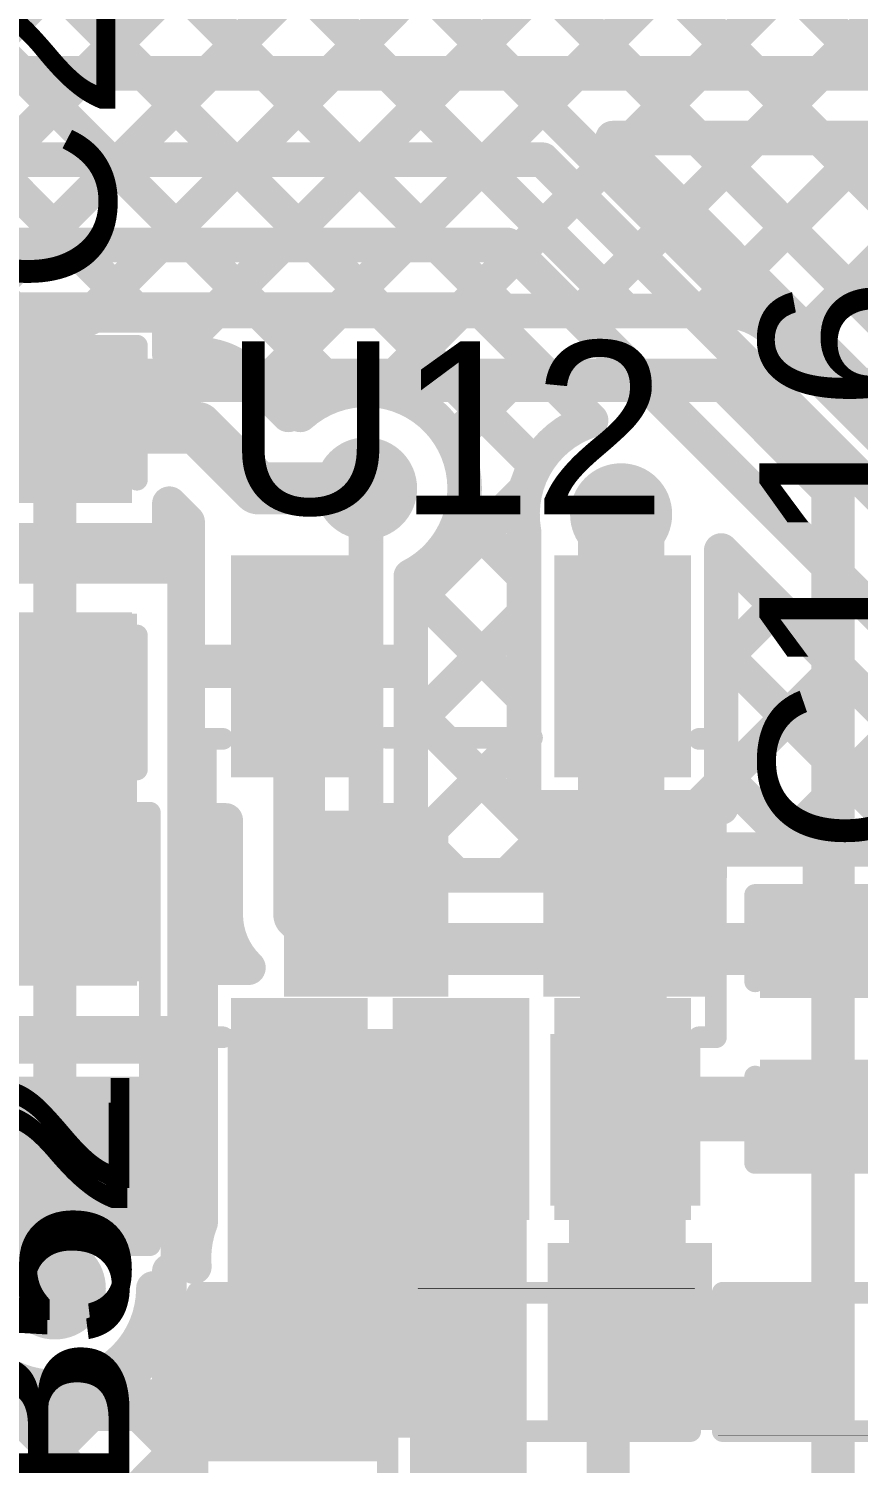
# Model space of a CAD drawing. Header units: millimetres. Extents: x -0.57 to 2.98, y -0.65 to 2.86.
# Drawn here: x 1.542 to 1.7339, y -0.3574 to -0.0257 of the extents above; entities that cross this region are included whole.
import ezdxf

# ---------------------------------------------------------------- set-up
doc = ezdxf.new("R2010")
doc.units = ezdxf.units.MM
doc.header["$MEASUREMENT"] = 0
for name, color, linetype in [('BottomLayer', 5, 'Continuous'), ('BottomPaste', 16, 'Continuous'), ('BottomSolder', 6, 'Continuous'), ('Mechanical2', 216, 'Continuous'), ('TopLayer', 1, 'Continuous'), ('TopOverlay', 2, 'Continuous'), ('TopPaste', 8, 'Continuous'), ('TopSolder', 216, 'Continuous'), ('ViaHoleLayer', 16, 'Continuous')]:
    doc.layers.add(name, color=color, linetype=linetype)
doc.styles.add('Arial', font='arial.ttf', dxfattribs={"height": 0.2})

# ---------------------------------------------------------------- blocks, each defined once
blk = doc.blocks.new('C___0603_58')
at = {"layer": 'TopLayer'}
for points in [[(-0.015, 0.0175), (-0.015, -0.0175), (-0.045, -0.0175), (-0.045, 0.0175)], [(0.045, 0.0175), (0.045, -0.0175), (0.015, -0.0175), (0.015, 0.0175)]]:
    blk.add_hatch(color=1, dxfattribs=at).paths.add_polyline_path(points)
at = {"layer": 'TopPaste'}
for points in [[(-0.015, 0.0175), (-0.015, -0.0175), (-0.045, -0.0175), (-0.045, 0.0175)], [(0.045, 0.0175), (0.045, -0.0175), (0.015, -0.0175), (0.015, 0.0175)]]:
    blk.add_hatch(color=8, dxfattribs=at).paths.add_polyline_path(points)
at = {"layer": 'TopSolder'}
for points in [[(-0.01264, 0.01986), (-0.01264, -0.01986), (-0.04736, -0.01986), (-0.04736, 0.01986)], [(0.04736, 0.01986), (0.04736, -0.01986), (0.01264, -0.01986), (0.01264, 0.01986)]]:
    blk.add_hatch(color=216, dxfattribs=at).paths.add_polyline_path(points)
at = {"layer": 'TopOverlay', "const_width": 0.005}
for points in [[(-0.049, 0.021), (-0.049, -0.021)], [(-0.049, 0.021), (-0.018, 0.021)], [(0.018, 0.021), (0.049, 0.021)], [(0.049, 0.021), (0.049, -0.021)], [(-0.049, -0.021), (-0.018, -0.021)], [(0.018, -0.021), (0.049, -0.021)]]:
    blk.add_lwpolyline(points, dxfattribs=at)
at = {"layer": 'TopOverlay', "const_width": 0.0025}
for points in [[(-0.05025, 0.021, 1), (-0.04775, 0.021, 1)], [(-0.05025, 0.021, 1), (-0.04775, 0.021, 1)], [(-0.01925, 0.021, 1), (-0.01675, 0.021, 1)], [(0.01675, 0.021, 1), (0.01925, 0.021, 1)], [(0.04775, 0.021, 1), (0.05025, 0.021, 1)], [(0.04775, 0.021, 1), (0.05025, 0.021, 1)], [(-0.05025, -0.021, 1), (-0.04775, -0.021, 1)], [(-0.05025, -0.021, 1), (-0.04775, -0.021, 1)], [(-0.01925, -0.021, 1), (-0.01675, -0.021, 1)], [(0.01675, -0.021, 1), (0.01925, -0.021, 1)], [(0.04775, -0.021, 1), (0.05025, -0.021, 1)], [(0.04775, -0.021, 1), (0.05025, -0.021, 1)]]:
    blk.add_lwpolyline(points, format="xyb", close=True, dxfattribs=at)
blk = doc.blocks.new('R___0603_B_65')
at = {"layer": 'BottomLayer'}
for points in [[(-0.045, -0.0175), (-0.045, 0.0175), (-0.015, 0.0175), (-0.015, -0.0175)], [(0.015, -0.0175), (0.015, 0.0175), (0.045, 0.0175), (0.045, -0.0175)]]:
    blk.add_hatch(color=5, dxfattribs=at).paths.add_polyline_path(points)
at = {"layer": 'BottomPaste'}
for points in [[(-0.045, -0.0175), (-0.045, 0.0175), (-0.015, 0.0175), (-0.015, -0.0175)], [(0.015, -0.0175), (0.015, 0.0175), (0.045, 0.0175), (0.045, -0.0175)]]:
    blk.add_hatch(color=16, dxfattribs=at).paths.add_polyline_path(points)
at = {"layer": 'BottomSolder'}
for points in [[(-0.049, -0.0215), (-0.049, 0.0215), (-0.011, 0.0215), (-0.011, -0.0215)], [(0.011, -0.0215), (0.011, 0.0215), (0.049, 0.0215), (0.049, -0.0215)]]:
    blk.add_hatch(color=6, dxfattribs=at).paths.add_polyline_path(points)
blk = doc.blocks.new('SOT_23_5_94')
at = {"layer": 'TopLayer'}
for points in [[(-0.07283, 0.04921), (-0.02953, 0.04921), (-0.02953, 0.02559), (-0.07283, 0.02559)], [(0.02953, 0.04921), (0.07283, 0.04921), (0.07283, 0.02559), (0.02953, 0.02559)], [(-0.07283, 0.01181), (-0.02953, 0.01181), (-0.02953, -0.01181), (-0.07283, -0.01181)], [(-0.07283, -0.02559), (-0.02953, -0.02559), (-0.02953, -0.04921), (-0.07283, -0.04921)], [(0.02953, -0.02559), (0.07283, -0.02559), (0.07283, -0.04921), (0.02953, -0.04921)]]:
    blk.add_hatch(color=1, dxfattribs=at).paths.add_polyline_path(points)
at = {"layer": 'TopPaste'}
for points in [[(-0.07283, 0.04921), (-0.02953, 0.04921), (-0.02953, 0.02559), (-0.07283, 0.02559)], [(0.02953, 0.04921), (0.07283, 0.04921), (0.07283, 0.02559), (0.02953, 0.02559)], [(-0.07283, 0.01181), (-0.02953, 0.01181), (-0.02953, -0.01181), (-0.07283, -0.01181)], [(-0.07283, -0.02559), (-0.02953, -0.02559), (-0.02953, -0.04921), (-0.07283, -0.04921)], [(0.02953, -0.02559), (0.07283, -0.02559), (0.07283, -0.04921), (0.02953, -0.04921)]]:
    blk.add_hatch(color=8, dxfattribs=at).paths.add_polyline_path(points)
at = {"layer": 'TopSolder'}
for points in [[(-0.07683, 0.05321), (-0.02553, 0.05321), (-0.02553, 0.02159), (-0.07683, 0.02159)], [(0.02553, 0.05321), (0.07683, 0.05321), (0.07683, 0.02159), (0.02553, 0.02159)], [(-0.07683, 0.01581), (-0.02553, 0.01581), (-0.02553, -0.01581), (-0.07683, -0.01581)], [(-0.07683, -0.02159), (-0.02553, -0.02159), (-0.02553, -0.05321), (-0.07683, -0.05321)], [(0.02553, -0.02159), (0.07683, -0.02159), (0.07683, -0.05321), (0.02553, -0.05321)]]:
    blk.add_hatch(color=216, dxfattribs=at).paths.add_polyline_path(points)
at = {"layer": 'TopOverlay', "const_width": 0.005}
for points in [[(-0.03461, 0.059), (-0.03461, 0.05506)], [(-0.03461, 0.059), (0.03439, 0.059)], [(0.03439, 0.059), (0.03439, 0.05506)], [(-0.084, 0.042), (-0.084, 0.032)], [(-0.084, 0.042), (-0.079, 0.037)], [(-0.079, 0.037), (-0.084, 0.032)], [(0.03465, 0.01732), (0.03465, -0.01646)], [(-0.03461, -0.05506), (-0.03461, -0.059)], [(0.03439, -0.05506), (0.03439, -0.059)], [(-0.03461, -0.059), (0.03439, -0.059)]]:
    blk.add_lwpolyline(points, dxfattribs=at)
at = {"layer": 'TopOverlay', "const_width": 0.0025}
for points in [[(-0.03586, 0.059, 1), (-0.03336, 0.059, 1)], [(-0.03586, 0.059, 1), (-0.03336, 0.059, 1)], [(0.03314, 0.059, 1), (0.03564, 0.059, 1)], [(0.03314, 0.059, 1), (0.03564, 0.059, 1)], [(-0.03586, 0.05506, 1), (-0.03336, 0.05506, 1)], [(0.03314, 0.05506, 1), (0.03564, 0.05506, 1)], [(-0.08525, 0.042, 1), (-0.08275, 0.042, 1)], [(-0.08525, 0.042, 1), (-0.08275, 0.042, 1)], [(-0.08025, 0.037, 1), (-0.07775, 0.037, 1)], [(-0.08025, 0.037, 1), (-0.07775, 0.037, 1)], [(-0.08525, 0.032, 1), (-0.08275, 0.032, 1)], [(-0.08525, 0.032, 1), (-0.08275, 0.032, 1)], [(0.0334, 0.01732, 1), (0.0359, 0.01732, 1)], [(0.0334, -0.01646, 1), (0.0359, -0.01646, 1)], [(-0.03586, -0.05506, 1), (-0.03336, -0.05506, 1)], [(0.03314, -0.05506, 1), (0.03564, -0.05506, 1)], [(-0.03586, -0.059, 1), (-0.03336, -0.059, 1)], [(-0.03586, -0.059, 1), (-0.03336, -0.059, 1)], [(0.03314, -0.059, 1), (0.03564, -0.059, 1)], [(0.03314, -0.059, 1), (0.03564, -0.059, 1)]]:
    blk.add_lwpolyline(points, format="xyb", close=True, dxfattribs=at)
blk = doc.blocks.new('SOLDER_BRIDGE_132')
at = {"layer": 'TopLayer'}
for points in [[(-0.045, -0.0175), (-0.045, 0.0175), (-0.015, 0.0175), (-0.015, -0.0175)], [(0.015, -0.0175), (0.015, 0.0175), (0.045, 0.0175), (0.045, -0.0175)]]:
    blk.add_hatch(color=1, dxfattribs=at).paths.add_polyline_path(points)
at = {"layer": 'TopPaste'}
for points in [[(-0.045, -0.0175), (-0.045, 0.0175), (-0.015, 0.0175), (-0.015, -0.0175)], [(0.015, -0.0175), (0.015, 0.0175), (0.045, 0.0175), (0.045, -0.0175)]]:
    blk.add_hatch(color=8, dxfattribs=at).paths.add_polyline_path(points)
at = {"layer": 'TopSolder'}
for points in [[(-0.049, -0.0215), (-0.049, 0.0215), (-0.011, 0.0215), (-0.011, -0.0215)], [(0.011, -0.0215), (0.011, 0.0215), (0.049, 0.0215), (0.049, -0.0215)]]:
    blk.add_hatch(color=216, dxfattribs=at).paths.add_polyline_path(points)
at = {"layer": 'TopOverlay', "const_width": 0.005}
for points in [[(-0.05, -0.022), (-0.05, 0.022)], [(0.05, 0.022), (-0.05, 0.022)], [(0.05, -0.022), (0.05, 0.022)], [(0.05, -0.022), (-0.05, -0.022)]]:
    blk.add_lwpolyline(points, dxfattribs=at)
at = {"layer": 'TopOverlay', "const_width": 0.0025}
for points in [[(-0.05125, 0.022, 1), (-0.04875, 0.022, 1)], [(-0.05125, 0.022, 1), (-0.04875, 0.022, 1)], [(0.04875, 0.022, 1), (0.05125, 0.022, 1)], [(0.04875, 0.022, 1), (0.05125, 0.022, 1)], [(-0.05125, -0.022, 1), (-0.04875, -0.022, 1)], [(-0.05125, -0.022, 1), (-0.04875, -0.022, 1)], [(0.04875, -0.022, 1), (0.05125, -0.022, 1)], [(0.04875, -0.022, 1), (0.05125, -0.022, 1)]]:
    blk.add_lwpolyline(points, format="xyb", close=True, dxfattribs=at)
blk = doc.blocks.new('SOLDER_BRIDGE_148')
at = {"layer": 'TopLayer'}
for points in [[(-0.045, -0.0175), (-0.045, 0.0175), (-0.015, 0.0175), (-0.015, -0.0175)], [(0.015, -0.0175), (0.015, 0.0175), (0.045, 0.0175), (0.045, -0.0175)]]:
    blk.add_hatch(color=1, dxfattribs=at).paths.add_polyline_path(points)
at = {"layer": 'TopPaste'}
for points in [[(-0.045, -0.0175), (-0.045, 0.0175), (-0.015, 0.0175), (-0.015, -0.0175)], [(0.015, -0.0175), (0.015, 0.0175), (0.045, 0.0175), (0.045, -0.0175)]]:
    blk.add_hatch(color=8, dxfattribs=at).paths.add_polyline_path(points)
at = {"layer": 'TopSolder'}
for points in [[(-0.049, -0.0215), (-0.049, 0.0215), (-0.011, 0.0215), (-0.011, -0.0215)], [(0.011, -0.0215), (0.011, 0.0215), (0.049, 0.0215), (0.049, -0.0215)]]:
    blk.add_hatch(color=216, dxfattribs=at).paths.add_polyline_path(points)
at = {"layer": 'TopOverlay', "const_width": 0.005}
for points in [[(-0.05, 0.022), (-0.05, -0.022)], [(-0.05, 0.022), (0.05, 0.022)], [(0.05, 0.022), (0.05, -0.022)], [(-0.05, -0.022), (0.05, -0.022)]]:
    blk.add_lwpolyline(points, dxfattribs=at)
at = {"layer": 'TopOverlay', "const_width": 0.0025}
for points in [[(-0.05125, 0.022, 1), (-0.04875, 0.022, 1)], [(-0.05125, 0.022, 1), (-0.04875, 0.022, 1)], [(0.04875, 0.022, 1), (0.05125, 0.022, 1)], [(0.04875, 0.022, 1), (0.05125, 0.022, 1)], [(-0.05125, -0.022, 1), (-0.04875, -0.022, 1)], [(-0.05125, -0.022, 1), (-0.04875, -0.022, 1)], [(0.04875, -0.022, 1), (0.05125, -0.022, 1)], [(0.04875, -0.022, 1), (0.05125, -0.022, 1)]]:
    blk.add_lwpolyline(points, format="xyb", close=True, dxfattribs=at)
at = {"layer": 'TopOverlay'}
blk.add_text('SB52', height=0.04, dxfattribs=at).set_placement((-0.145216, -0.016792))
blk = doc.blocks.new('RES_0402_159')
at = {"layer": 'TopLayer'}
for points in [[(-0.0275, -0.0125), (-0.0275, 0.0125), (-0.0095, 0.0125), (-0.0095, -0.0125)], [(0.0095, -0.0125), (0.0095, 0.0125), (0.0275, 0.0125), (0.0275, -0.0125)]]:
    blk.add_hatch(color=1, dxfattribs=at).paths.add_polyline_path(points)
at = {"layer": 'TopPaste'}
for points in [[(-0.0275, -0.0125), (-0.0275, 0.0125), (-0.0095, 0.0125), (-0.0095, -0.0125)], [(0.0095, -0.0125), (0.0095, 0.0125), (0.0275, 0.0125), (0.0275, -0.0125)]]:
    blk.add_hatch(color=8, dxfattribs=at).paths.add_polyline_path(points)
at = {"layer": 'TopSolder'}
for points in [[(-0.02967, -0.01467), (-0.02967, 0.01467), (-0.00733, 0.01467), (-0.00733, -0.01467)], [(0.00733, -0.01467), (0.00733, 0.01467), (0.02967, 0.01467), (0.02967, -0.01467)]]:
    blk.add_hatch(color=216, dxfattribs=at).paths.add_polyline_path(points)
at = {"layer": 'TopOverlay'}
for points, const_width in [([(-0.031, 0.016), (0.031, 0.016)], 0.005), ([(-0.031, -0.016), (-0.031, 0.016)], 0.005), ([(0.031, -0.016), (0.031, 0.016)], 0.005), ([(-0.031, -0.016), (0.031, -0.016)], 0.005), ([(-0.032, -0.017), (0.032, -0.017)], 0.000127)]:
    blk.add_lwpolyline(points, dxfattribs=dict(at, const_width=const_width))
for points, const_width in [([(-0.03225, 0.016, 1), (-0.02975, 0.016, 1)], 0.0025), ([(-0.03225, 0.016, 1), (-0.02975, 0.016, 1)], 0.0025), ([(0.02975, 0.016, 1), (0.03225, 0.016, 1)], 0.0025), ([(0.02975, 0.016, 1), (0.03225, 0.016, 1)], 0.0025), ([(-0.03225, -0.016, 1), (-0.02975, -0.016, 1)], 0.0025), ([(-0.03225, -0.016, 1), (-0.02975, -0.016, 1)], 0.0025), ([(0.02975, -0.016, 1), (0.03225, -0.016, 1)], 0.0025), ([(0.02975, -0.016, 1), (0.03225, -0.016, 1)], 0.0025), ([(-0.03203, -0.017, 1), (-0.03197, -0.017, 1)], 0.0000635), ([(0.03197, -0.017, 1), (0.03203, -0.017, 1)], 0.0000635)]:
    blk.add_lwpolyline(points, format="xyb", close=True, dxfattribs=dict(at, const_width=const_width))
blk = doc.blocks.new('RES_0402_160')
at = {"layer": 'TopLayer'}
for points in [[(-0.0275, -0.0125), (-0.0275, 0.0125), (-0.0095, 0.0125), (-0.0095, -0.0125)], [(0.0095, -0.0125), (0.0095, 0.0125), (0.0275, 0.0125), (0.0275, -0.0125)]]:
    blk.add_hatch(color=1, dxfattribs=at).paths.add_polyline_path(points)
at = {"layer": 'TopPaste'}
for points in [[(-0.0275, -0.0125), (-0.0275, 0.0125), (-0.0095, 0.0125), (-0.0095, -0.0125)], [(0.0095, -0.0125), (0.0095, 0.0125), (0.0275, 0.0125), (0.0275, -0.0125)]]:
    blk.add_hatch(color=8, dxfattribs=at).paths.add_polyline_path(points)
at = {"layer": 'TopSolder'}
for points in [[(-0.02967, -0.01467), (-0.02967, 0.01467), (-0.00733, 0.01467), (-0.00733, -0.01467)], [(0.00733, -0.01467), (0.00733, 0.01467), (0.02967, 0.01467), (0.02967, -0.01467)]]:
    blk.add_hatch(color=216, dxfattribs=at).paths.add_polyline_path(points)
at = {"layer": 'TopOverlay'}
for points, const_width in [([(0.031, 0.016), (-0.031, 0.016)], 0.005), ([(-0.031, 0.016), (-0.031, -0.016)], 0.005), ([(0.031, 0.016), (0.031, -0.016)], 0.005), ([(0.031, -0.016), (-0.031, -0.016)], 0.005), ([(0.032, -0.017), (-0.032, -0.017)], 0.000127)]:
    blk.add_lwpolyline(points, dxfattribs=dict(at, const_width=const_width))
for points, const_width in [([(-0.03225, 0.016, 1), (-0.02975, 0.016, 1)], 0.0025), ([(-0.03225, 0.016, 1), (-0.02975, 0.016, 1)], 0.0025), ([(0.02975, 0.016, 1), (0.03225, 0.016, 1)], 0.0025), ([(0.02975, 0.016, 1), (0.03225, 0.016, 1)], 0.0025), ([(-0.03225, -0.016, 1), (-0.02975, -0.016, 1)], 0.0025), ([(-0.03225, -0.016, 1), (-0.02975, -0.016, 1)], 0.0025), ([(0.02975, -0.016, 1), (0.03225, -0.016, 1)], 0.0025), ([(0.02975, -0.016, 1), (0.03225, -0.016, 1)], 0.0025), ([(-0.03203, -0.017, 1), (-0.03197, -0.017, 1)], 0.0000635), ([(0.03197, -0.017, 1), (0.03203, -0.017, 1)], 0.0000635)]:
    blk.add_lwpolyline(points, format="xyb", close=True, dxfattribs=dict(at, const_width=const_width))
blk = doc.blocks.new('RES_0603_B_161')
at = {"layer": 'BottomLayer'}
for points in [[(-0.045, -0.0175), (-0.045, 0.0175), (-0.015, 0.0175), (-0.015, -0.0175)], [(0.015, -0.0175), (0.015, 0.0175), (0.045, 0.0175), (0.045, -0.0175)]]:
    blk.add_hatch(color=5, dxfattribs=at).paths.add_polyline_path(points)
at = {"layer": 'BottomPaste'}
for points in [[(-0.045, -0.0175), (-0.045, 0.0175), (-0.015, 0.0175), (-0.015, -0.0175)], [(0.015, -0.0175), (0.015, 0.0175), (0.045, 0.0175), (0.045, -0.0175)]]:
    blk.add_hatch(color=16, dxfattribs=at).paths.add_polyline_path(points)
at = {"layer": 'BottomSolder'}
for points in [[(-0.049, -0.0215), (-0.049, 0.0215), (-0.011, 0.0215), (-0.011, -0.0215)], [(0.011, -0.0215), (0.011, 0.0215), (0.049, 0.0215), (0.049, -0.0215)]]:
    blk.add_hatch(color=6, dxfattribs=at).paths.add_polyline_path(points)
blk = doc.blocks.new('CAP_0402_205')
at = {"layer": 'TopLayer'}
for points in [[(-0.0275, -0.0125), (-0.0275, 0.0125), (-0.0095, 0.0125), (-0.0095, -0.0125)], [(0.0095, -0.0125), (0.0095, 0.0125), (0.0275, 0.0125), (0.0275, -0.0125)]]:
    blk.add_hatch(color=1, dxfattribs=at).paths.add_polyline_path(points)
at = {"layer": 'TopPaste'}
for points in [[(-0.0275, -0.0125), (-0.0275, 0.0125), (-0.0095, 0.0125), (-0.0095, -0.0125)], [(0.0095, -0.0125), (0.0095, 0.0125), (0.0275, 0.0125), (0.0275, -0.0125)]]:
    blk.add_hatch(color=8, dxfattribs=at).paths.add_polyline_path(points)
at = {"layer": 'TopSolder'}
for points in [[(-0.02986, -0.01486), (-0.02986, 0.01486), (-0.00714, 0.01486), (-0.00714, -0.01486)], [(0.00714, -0.01486), (0.00714, 0.01486), (0.02986, 0.01486), (0.02986, -0.01486)]]:
    blk.add_hatch(color=216, dxfattribs=at).paths.add_polyline_path(points)
at = {"layer": 'TopOverlay', "const_width": 0.005}
for points in [[(-0.011, 0.016), (-0.031, 0.016)], [(-0.031, -0.016), (-0.031, 0.016)], [(0.031, 0.016), (0.011, 0.016)], [(0.031, -0.016), (0.031, 0.016)], [(-0.011, -0.016), (-0.031, -0.016)], [(0.031, -0.016), (0.011, -0.016)]]:
    blk.add_lwpolyline(points, dxfattribs=at)
at = {"layer": 'TopOverlay', "const_width": 0.0025}
for points in [[(-0.03225, 0.016, 1), (-0.02975, 0.016, 1)], [(-0.03225, 0.016, 1), (-0.02975, 0.016, 1)], [(-0.01225, 0.016, 1), (-0.00975, 0.016, 1)], [(0.00975, 0.016, 1), (0.01225, 0.016, 1)], [(0.02975, 0.016, 1), (0.03225, 0.016, 1)], [(0.02975, 0.016, 1), (0.03225, 0.016, 1)], [(-0.03225, -0.016, 1), (-0.02975, -0.016, 1)], [(-0.03225, -0.016, 1), (-0.02975, -0.016, 1)], [(-0.01225, -0.016, 1), (-0.00975, -0.016, 1)], [(0.00975, -0.016, 1), (0.01225, -0.016, 1)], [(0.02975, -0.016, 1), (0.03225, -0.016, 1)], [(0.02975, -0.016, 1), (0.03225, -0.016, 1)]]:
    blk.add_lwpolyline(points, format="xyb", close=True, dxfattribs=at)
blk = doc.blocks.new('CAP_0603_B_206')
at = {"layer": 'BottomLayer'}
for points in [[(-0.045, -0.0175), (-0.045, 0.0175), (-0.015, 0.0175), (-0.015, -0.0175)], [(0.015, -0.0175), (0.015, 0.0175), (0.045, 0.0175), (0.045, -0.0175)]]:
    blk.add_hatch(color=5, dxfattribs=at).paths.add_polyline_path(points)
at = {"layer": 'BottomPaste'}
for points in [[(-0.045, -0.0175), (-0.045, 0.0175), (-0.015, 0.0175), (-0.015, -0.0175)], [(0.015, -0.0175), (0.015, 0.0175), (0.045, 0.0175), (0.045, -0.0175)]]:
    blk.add_hatch(color=16, dxfattribs=at).paths.add_polyline_path(points)
at = {"layer": 'BottomSolder'}
for points in [[(-0.04736, -0.01986), (-0.04736, 0.01986), (-0.01264, 0.01986), (-0.01264, -0.01986)], [(0.01264, -0.01986), (0.01264, 0.01986), (0.04736, 0.01986), (0.04736, -0.01986)]]:
    blk.add_hatch(color=6, dxfattribs=at).paths.add_polyline_path(points)

msp = doc.modelspace()

# ---------------------------------------------------------------- hatches: boundary and pattern name
at = {"layer": 'BottomLayer'}
h = msp.add_hatch(color=5, dxfattribs=at)
edge = h.paths.add_edge_path()
edge.add_arc((1.62, -0.132), 0.01181, 0, 360)
h = msp.add_hatch(color=5, dxfattribs=at)
edge = h.paths.add_edge_path()
edge.add_arc((1.679, -0.138), 0.01181, 0, 360)
msp.add_hatch(color=5, dxfattribs=at).paths.add_polyline_path([(1.588, -0.3515), (1.638, -0.3515), (1.638, -0.257), (1.588, -0.257)])
h = msp.add_hatch(color=5, dxfattribs=at)
edge = h.paths.add_edge_path()
edge.add_arc((1.603, -0.31), 0.01181, 0, 360)
h = msp.add_hatch(color=5, dxfattribs=at)
edge = h.paths.add_edge_path()
edge.add_arc((1.548, -0.317), 0.01181, 0, 360)
at = {"layer": 'BottomSolder'}
h = msp.add_hatch(color=6, dxfattribs=at)
edge = h.paths.add_edge_path()
edge.add_arc((1.62, -0.132), 0.00791, 0, 360)
h = msp.add_hatch(color=6, dxfattribs=at)
edge = h.paths.add_edge_path()
edge.add_arc((1.679, -0.138), 0.00791, 0, 360)
h = msp.add_hatch(color=6, dxfattribs=at)
edge = h.paths.add_edge_path()
edge.add_arc((1.603, -0.31), 0.00791, 0, 360)
h = msp.add_hatch(color=6, dxfattribs=at)
edge = h.paths.add_edge_path()
edge.add_arc((1.548, -0.317), 0.00791, 0, 360)
at = {"layer": 'TopLayer'}
h = msp.add_hatch(color=1, dxfattribs=at)
edge = h.paths.add_edge_path()
edge.add_arc((1.62, -0.132), 0.01181, 0, 360)
h = msp.add_hatch(color=1, dxfattribs=at)
edge = h.paths.add_edge_path()
edge.add_arc((1.679, -0.138), 0.01181, 0, 360)
for points in [[(1.528, -0.247), (1.567, -0.247), (1.567, -0.161), (1.528, -0.161)], [(1.63016, -0.389), (1.65716, -0.389), (1.65716, -0.25272), (1.63016, -0.25272)], [(1.66691, -0.34972), (1.69391, -0.34972), (1.69391, -0.25272), (1.66691, -0.25272)], [(1.68422, -0.34972), (1.7295, -0.34972), (1.7295, -0.31772), (1.68422, -0.31772)]]:
    msp.add_hatch(color=1, dxfattribs=at).paths.add_polyline_path(points)
h = msp.add_hatch(color=1, dxfattribs=at)
edge = h.paths.add_edge_path()
edge.add_arc((1.603, -0.31), 0.01181, 0, 360)
h = msp.add_hatch(color=1, dxfattribs=at)
edge = h.paths.add_edge_path()
edge.add_arc((1.548, -0.317), 0.01181, 0, 360)
at = {"layer": 'TopSolder'}
h = msp.add_hatch(color=216, dxfattribs=at)
edge = h.paths.add_edge_path()
edge.add_arc((1.62, -0.132), 0.00791, 0, 360)
h = msp.add_hatch(color=216, dxfattribs=at)
edge = h.paths.add_edge_path()
edge.add_arc((1.679, -0.138), 0.00791, 0, 360)
h = msp.add_hatch(color=216, dxfattribs=at)
edge = h.paths.add_edge_path()
edge.add_arc((1.603, -0.31), 0.00791, 0, 360)
h = msp.add_hatch(color=216, dxfattribs=at)
edge = h.paths.add_edge_path()
edge.add_arc((1.548, -0.317), 0.00791, 0, 360)
at = {"layer": 'ViaHoleLayer'}
h = msp.add_hatch(color=16, dxfattribs=at)
edge = h.paths.add_edge_path()
edge.add_arc((1.62, -0.132), 0.00591, 0, 360)
h = msp.add_hatch(color=16, dxfattribs=at)
edge = h.paths.add_edge_path()
edge.add_arc((1.679, -0.138), 0.00591, 0, 360)
h = msp.add_hatch(color=16, dxfattribs=at)
edge = h.paths.add_edge_path()
edge.add_arc((1.603, -0.31), 0.00591, 0, 360)
h = msp.add_hatch(color=16, dxfattribs=at)
edge = h.paths.add_edge_path()
edge.add_arc((1.548, -0.317), 0.00591, 0, 360)

# ---------------------------------------------------------------- linework, layer by layer
at = {"layer": 'BottomLayer'}
for points, const_width in [([(1.5289, 0.11681), (1.79024, -0.14453)], 0.008), ([(1.51475, 0.10267), (1.71007, -0.09265)], 0.008), ([(1.50061, 0.08853), (1.68014, -0.091)], 0.008), ([(1.48647, 0.07439), (1.65186, -0.091)], 0.008), ([(1.47233, 0.06024), (1.62357, -0.091)], 0.008), ([(1.47306, -0.0899), (1.624, 0.06104)], 0.008), ([(1.45818, 0.0461), (1.59529, -0.091)], 0.008), ([(1.49414, -0.0971), (1.62942, 0.03818)], 0.008), ([(1.50829, -0.11124), (1.64357, 0.02404)], 0.008), ([(1.55413, -0.09368), (1.66481, 0.017)], 0.008), ([(1.5851, -0.091), (1.6931, 0.017)], 0.008), ([(1.61338, -0.091), (1.72138, 0.017)], 0.008), ([(1.64167, -0.091), (1.74967, 0.017)], 0.008), ([(1.65699, 0.017), (1.80438, -0.13039)], 0.008), ([(1.66995, -0.091), (1.77795, 0.017)], 0.008), ([(1.68528, 0.017), (1.81852, -0.11624)], 0.008), ([(1.46427, 0.01173), (1.567, -0.091)], 0.008), ([(1.69824, -0.091), (1.79169, 0.00246)], 0.008), ([(1.45772, -0.01001), (1.54755, -0.09983)], 0.008), ([(1.71807, -0.09945), (1.79169, -0.02583)], 0.008), ([(1.73222, -0.11359), (1.79169, -0.05411)], 0.008), ([(1.563, -0.091), (1.703, -0.091)], 0.008), ([(1.5367, -0.11067), (1.55167, -0.0957)], 0.008), ([(1.71433, -0.0957), (1.7393, -0.12067)], 0.008), ([(1.548, -0.122), (1.563, -0.107)], 0.01), ([(1.563, -0.107), (1.703, -0.107)], 0.01), ([(1.703, -0.107), (1.728, -0.132)], 0.01), ([(1.548, -0.317), (1.548, -0.122)], 0.01), ([(1.62, -0.228), (1.62, -0.132)], 0.008), ([(1.679, -0.228), (1.679, -0.138)], 0.02), ([(1.728, -0.46919), (1.728, -0.132)], 0.01), ([(1.6795, -0.2765), (1.6795, -0.2285)], 0.02), ([(1.68, -0.278), (1.68087, -0.2845)], 0.022), ([(1.68087, -0.3215), (1.68087, -0.2845)], 0.022), ([(1.60675, -0.31375), (1.613, -0.3075)], 0.015), ([(1.60675, -0.33275), (1.60675, -0.31375)], 0.015), ([(1.68087, -0.3215), (1.681, -0.328)], 0.022), ([(1.5955, -0.344), (1.60675, -0.33275)], 0.015), ([(1.51389, -0.344), (1.5955, -0.344)], 0.012)]:
    msp.add_lwpolyline(points, dxfattribs=dict(at, const_width=const_width))
at = {"layer": 'BottomLayer', "const_width": 0.008}
for points in [[(1.55167, -0.0957, -0.199231), (1.563, -0.091)], [(1.55169, -0.09569, -0.198912), (1.563, -0.091)], [(1.703, -0.091, -0.199231), (1.71433, -0.0957)], [(1.703, -0.091, -0.198912), (1.71431, -0.09569)]]:
    msp.add_lwpolyline(points, format="xyb", dxfattribs=at)
at = {"layer": 'BottomLayer'}
for points, const_width in [([(1.561, -0.091, 1), (1.565, -0.091, 1)], 0.004), ([(1.561, -0.091, 1), (1.565, -0.091, 1)], 0.004), ([(1.561, -0.091, 1), (1.565, -0.091, 1)], 0.004), ([(1.565, -0.091, 1), (1.569, -0.091, 1)], 0.004), ([(1.5831, -0.091, 1), (1.5871, -0.091, 1)], 0.004), ([(1.59329, -0.091, 1), (1.59729, -0.091, 1)], 0.004), ([(1.61138, -0.091, 1), (1.61538, -0.091, 1)], 0.004), ([(1.62157, -0.091, 1), (1.62557, -0.091, 1)], 0.004), ([(1.63967, -0.091, 1), (1.64367, -0.091, 1)], 0.004), ([(1.64986, -0.091, 1), (1.65386, -0.091, 1)], 0.004), ([(1.66795, -0.091, 1), (1.67195, -0.091, 1)], 0.004), ([(1.67814, -0.091, 1), (1.68214, -0.091, 1)], 0.004), ([(1.69624, -0.091, 1), (1.70024, -0.091, 1)], 0.004), ([(1.701, -0.091, 1), (1.705, -0.091, 1)], 0.004), ([(1.701, -0.091, 1), (1.705, -0.091, 1)], 0.004), ([(1.701, -0.091, 1), (1.705, -0.091, 1)], 0.004), ([(1.70807, -0.09265, 1), (1.71207, -0.09265, 1)], 0.004), ([(1.54967, -0.0957, 1), (1.55367, -0.0957, 1)], 0.004), ([(1.54967, -0.0957, 1), (1.55367, -0.0957, 1)], 0.004), ([(1.54969, -0.09569, 1), (1.55369, -0.09569, 1)], 0.004), ([(1.55213, -0.09368, 1), (1.55613, -0.09368, 1)], 0.004), ([(1.71231, -0.09569, 1), (1.71631, -0.09569, 1)], 0.004), ([(1.71233, -0.0957, 1), (1.71633, -0.0957, 1)], 0.004), ([(1.71233, -0.0957, 1), (1.71633, -0.0957, 1)], 0.004), ([(1.54555, -0.09983, 1), (1.54955, -0.09983, 1)], 0.004), ([(1.71607, -0.09945, 1), (1.72007, -0.09945, 1)], 0.004), ([(1.5605, -0.107, 1), (1.5655, -0.107, 1)], 0.005), ([(1.5605, -0.107, 1), (1.5655, -0.107, 1)], 0.005), ([(1.7005, -0.107, 1), (1.7055, -0.107, 1)], 0.005), ([(1.7005, -0.107, 1), (1.7055, -0.107, 1)], 0.005), ([(1.73022, -0.11359, 1), (1.73422, -0.11359, 1)], 0.004), ([(1.5455, -0.122, 1), (1.5505, -0.122, 1)], 0.005), ([(1.5455, -0.122, 1), (1.5505, -0.122, 1)], 0.005), ([(1.618, -0.132, 1), (1.622, -0.132, 1)], 0.004), ([(1.674, -0.138, 1), (1.684, -0.138, 1)], 0.01), ([(1.7255, -0.132, 1), (1.7305, -0.132, 1)], 0.005), ([(1.7255, -0.132, 1), (1.7305, -0.132, 1)], 0.005), ([(1.674, -0.228, 1), (1.684, -0.228, 1)], 0.01), ([(1.6745, -0.2285, 1), (1.6845, -0.2285, 1)], 0.01), ([(1.618, -0.228, 1), (1.622, -0.228, 1)], 0.004), ([(1.6745, -0.278, 1), (1.6855, -0.278, 1)], 0.011), ([(1.6745, -0.2765, 1), (1.6845, -0.2765, 1)], 0.01), ([(1.67537, -0.2845, 1), (1.68637, -0.2845, 1)], 0.011), ([(1.67537, -0.2845, 1), (1.68637, -0.2845, 1)], 0.011), ([(1.60925, -0.3075, 1), (1.61675, -0.3075, 1)], 0.0075), ([(1.603, -0.31375, 1), (1.6105, -0.31375, 1)], 0.0075), ([(1.603, -0.31375, 1), (1.6105, -0.31375, 1)], 0.0075), ([(1.67537, -0.3215, 1), (1.68637, -0.3215, 1)], 0.011), ([(1.67537, -0.3215, 1), (1.68637, -0.3215, 1)], 0.011), ([(1.5455, -0.317, 1), (1.5505, -0.317, 1)], 0.005), ([(1.6755, -0.328, 1), (1.6865, -0.328, 1)], 0.011), ([(1.603, -0.33275, 1), (1.6105, -0.33275, 1)], 0.0075), ([(1.603, -0.33275, 1), (1.6105, -0.33275, 1)], 0.0075), ([(1.59175, -0.344, 1), (1.59925, -0.344, 1)], 0.0075), ([(1.5925, -0.344, 1), (1.5985, -0.344, 1)], 0.006)]:
    msp.add_lwpolyline(points, format="xyb", close=True, dxfattribs=dict(at, const_width=const_width))
at = {"layer": 'Mechanical2', "const_width": 0.01}
msp.add_lwpolyline([(1.75783, 2.80917, -6.230382), (0.64896, 2.81029)], format="xyb", dxfattribs=at)
at = {"layer": 'TopLayer'}
for points, const_width in [([(1.532, -0.036), (1.97, -0.036)], 0.008), ([(1.67705, -0.051), (1.82614, -0.051)], 0.008), ([(1.67705, -0.051), (1.90937, -0.28331)], 0.008), ([(1.6935, -0.06745), (1.70995, -0.051)], 0.008), ([(1.69671, -0.051), (1.89828, -0.25257)], 0.008), ([(1.70764, -0.08159), (1.73824, -0.051)], 0.008), ([(1.72179, -0.09573), (1.76652, -0.051)], 0.008), ([(1.72499, -0.051), (1.9047, -0.23071)], 0.008), ([(1.73593, -0.10988), (1.7948, -0.051)], 0.008), ([(1.527, -0.056), (1.66084, -0.056)], 0.008), ([(1.66084, -0.056), (1.90315, -0.29831)], 0.008), ([(1.52168, -0.07569), (1.65268, -0.07569)], 0.008), ([(1.65268, -0.07569), (1.895, -0.318)], 0.008), ([(1.5175, -0.092), (1.5745, -0.092)], 0.008), ([(1.52168, -0.09069), (1.64647, -0.09069)], 0.008), ([(1.5745, -0.101), (1.5745, -0.092)], 0.008), ([(1.5751, -0.101), (1.58541, -0.09069)], 0.008), ([(1.59497, -0.09069), (1.61422, -0.10993)], 0.008), ([(1.59571, -0.10867), (1.6137, -0.09069)], 0.008), ([(1.62325, -0.10942), (1.64198, -0.09069)], 0.008), ([(1.62326, -0.09069), (1.65922, -0.12665)], 0.008), ([(1.64647, -0.09069), (1.67206, -0.11627)], 0.008), ([(1.5745, -0.101), (1.581, -0.101)], 0.008), ([(1.63997, -0.12098), (1.65837, -0.10258)], 0.008), ([(1.59304, -0.106), (1.60204, -0.115)], 0.008), ([(1.546, -0.118), (1.581, -0.118)], 0.012), ([(1.581, -0.118), (1.595, -0.132)], 0.012), ([(1.595, -0.132), (1.62, -0.132)], 0.012), ([(1.63035, -0.15889), (1.6569, -0.13233)], 0.008), ([(1.679, -0.17279), (1.679, -0.138)], 0.02), ([(1.5745, -0.144), (1.5745, -0.13554)], 0.008), ([(1.5745, -0.13554), (1.57873, -0.13977)], 0.008), ([(1.57873, -0.20878), (1.57873, -0.13977)], 0.008), ([(1.64207, -0.13778), (1.65653, -0.15224)], 0.008), ([(1.65653, -0.20578), (1.65653, -0.14192)], 0.008), ([(1.5175, -0.144), (1.5745, -0.144)], 0.008), ([(1.53515, -0.144), (1.54115, -0.15)], 0.008), ([(1.55438, -0.15), (1.56038, -0.144)], 0.008), ([(1.56343, -0.144), (1.56943, -0.15)], 0.008), ([(1.70215, -0.14636), (1.83499, -0.27921)], 0.008), ([(1.70215, -0.20578), (1.70215, -0.14636)], 0.008), ([(1.517, -0.15), (1.578, -0.15)], 0.008), ([(1.578, -0.258), (1.578, -0.15)], 0.008), ([(1.63035, -0.20878), (1.63035, -0.15233)], 0.008), ([(1.63035, -0.15434), (1.65653, -0.18053)], 0.008), ([(1.70215, -0.17194), (1.71494, -0.15915)], 0.008), ([(1.63035, -0.18717), (1.65653, -0.16099)], 0.008), ([(1.679, -0.17279), (1.67934, -0.17313)], 0.02), ([(1.70215, -0.16958), (1.74807, -0.2155)], 0.008), ([(1.58273, -0.17313), (1.60454, -0.17313)], 0.01), ([(1.60454, -0.23054), (1.60454, -0.17313)], 0.012), ([(1.60454, -0.17313), (1.62635, -0.17313)], 0.01), ([(1.70215, -0.20022), (1.72908, -0.17329)], 0.008), ([(1.63035, -0.18263), (1.66922, -0.2215)], 0.008), ([(1.6243, -0.2215), (1.65653, -0.18928)], 0.008), ([(1.71516, -0.2155), (1.74322, -0.18744)], 0.008), ([(1.70215, -0.19786), (1.71979, -0.2155)], 0.008), ([(1.69659, -0.20578), (1.70215, -0.20022)], 0.008), ([(1.65259, -0.2215), (1.66831, -0.20578)], 0.008), ([(1.65653, -0.20578), (1.70215, -0.20578)], 0.008), ([(1.68087, -0.2215), (1.69659, -0.20578)], 0.008), ([(1.68178, -0.20578), (1.6975, -0.2215)], 0.008), ([(1.57873, -0.20878), (1.58754, -0.20878)], 0.008), ([(1.58754, -0.23054), (1.58754, -0.20878)], 0.008), ([(1.62154, -0.20878), (1.63035, -0.20878)], 0.008), ([(1.62154, -0.2215), (1.62154, -0.20878)], 0.008), ([(1.62821, -0.20878), (1.64093, -0.2215)], 0.008), ([(1.578, -0.21513), (1.58754, -0.22467)], 0.008), ([(1.6995, -0.2155), (1.7525, -0.2155)], 0.008), ([(1.6995, -0.2215), (1.6995, -0.2155)], 0.008), ([(1.726, -0.2385), (1.726, -0.2195)], 0.01), ([(1.62154, -0.2215), (1.6995, -0.2215)], 0.008), ([(1.60454, -0.23054), (1.6125, -0.2385)], 0.012), ([(1.578, -0.23952), (1.58754, -0.22998)], 0.008), ([(1.6125, -0.2385), (1.726, -0.2385)], 0.012), ([(1.726, -0.2385), (1.74497, -0.2385)], 0.012), ([(1.58173, -0.24284), (1.59279, -0.24284)], 0.008), ([(1.58173, -0.30177), (1.58173, -0.24284)], 0.008), ([(1.578, -0.24342), (1.58173, -0.24714)], 0.008), ([(1.5265, -0.258), (1.578, -0.258)], 0.008), ([(1.5265, -0.261), (1.5765, -0.261)], 0.008), ([(1.5765, -0.312), (1.5765, -0.261)], 0.008), ([(1.5765, -0.2693), (1.58173, -0.26408)], 0.008), ([(1.5765, -0.2702), (1.58173, -0.27543)], 0.008), ([(1.60377, -0.27626), (1.60454, -0.27549)], 0.015), ([(1.67935, -0.2755), (1.726, -0.2755)], 0.015), ([(1.60377, -0.30923), (1.60377, -0.27626)], 0.015), ([(1.548, -0.317), (1.548, -0.287)], 0.01), ([(1.5765, -0.29759), (1.58173, -0.29236)], 0.008), ([(1.5765, -0.29849), (1.58122, -0.30321)], 0.008), ([(1.603, -0.31), (1.60377, -0.30923)], 0.015), ([(1.603, -0.33646), (1.603, -0.31)], 0.015), ([(1.5745, -0.364), (1.5745, -0.313)], 0.008), ([(1.5705, -0.32077), (1.5745, -0.32477)], 0.008), ([(1.52037, -0.382), (1.5745, -0.32787)], 0.008), ([(1.60223, -0.33723), (1.603, -0.33646)], 0.015), ([(1.55863, -0.33718), (1.5745, -0.35306)], 0.008), ([(1.5325, -0.33934), (1.5745, -0.38134)], 0.008), ([(1.54866, -0.382), (1.5745, -0.35616)], 0.008)]:
    msp.add_lwpolyline(points, dxfattribs=dict(at, const_width=const_width))
for points, const_width in [([(1.67505, -0.051, 1), (1.67905, -0.051, 1)], 0.004), ([(1.67505, -0.051, 1), (1.67905, -0.051, 1)], 0.004), ([(1.69471, -0.051, 1), (1.69871, -0.051, 1)], 0.004), ([(1.70795, -0.051, 1), (1.71195, -0.051, 1)], 0.004), ([(1.72299, -0.051, 1), (1.72699, -0.051, 1)], 0.004), ([(1.65884, -0.056, 1), (1.66284, -0.056, 1)], 0.004), ([(1.65884, -0.056, 1), (1.66284, -0.056, 1)], 0.004), ([(1.6915, -0.06745, 1), (1.6955, -0.06745, 1)], 0.004), ([(1.65068, -0.07569, 1), (1.65468, -0.07569, 1)], 0.004), ([(1.65068, -0.07569, 1), (1.65468, -0.07569, 1)], 0.004), ([(1.70564, -0.08159, 1), (1.70964, -0.08159, 1)], 0.004), ([(1.5725, -0.092, 1), (1.5765, -0.092, 1)], 0.004), ([(1.5725, -0.092, 1), (1.5765, -0.092, 1)], 0.004), ([(1.58341, -0.09069, 1), (1.58741, -0.09069, 1)], 0.004), ([(1.59297, -0.09069, 1), (1.59697, -0.09069, 1)], 0.004), ([(1.6117, -0.09069, 1), (1.6157, -0.09069, 1)], 0.004), ([(1.62126, -0.09069, 1), (1.62526, -0.09069, 1)], 0.004), ([(1.63998, -0.09069, 1), (1.64398, -0.09069, 1)], 0.004), ([(1.64447, -0.09069, 1), (1.64847, -0.09069, 1)], 0.004), ([(1.64447, -0.09069, 1), (1.64847, -0.09069, 1)], 0.004), ([(1.71979, -0.09573, 1), (1.72379, -0.09573, 1)], 0.004), ([(1.5725, -0.101, 1), (1.5765, -0.101, 1)], 0.004), ([(1.5725, -0.101, 1), (1.5765, -0.101, 1)], 0.004), ([(1.5731, -0.101, 1), (1.5771, -0.101, 1)], 0.004), ([(1.579, -0.101, 1), (1.583, -0.101, 1)], 0.004), ([(1.579, -0.101, 1), (1.583, -0.101, 1)], 0.004), ([(1.579, -0.101, 1), (1.583, -0.101, 1)], 0.004), ([(1.65637, -0.10258, 1), (1.66037, -0.10258, 1)], 0.004), ([(1.59102, -0.10598, 1), (1.59502, -0.10598, 1)], 0.004), ([(1.59104, -0.106, 1), (1.59504, -0.106, 1)], 0.004), ([(1.59104, -0.106, 1), (1.59504, -0.106, 1)], 0.004), ([(1.59371, -0.10867, 1), (1.59771, -0.10867, 1)], 0.004), ([(1.61222, -0.10993, 1), (1.61622, -0.10993, 1)], 0.004), ([(1.62125, -0.10942, 1), (1.62525, -0.10942, 1)], 0.004), ([(1.73393, -0.10988, 1), (1.73793, -0.10988, 1)], 0.004), ([(1.543, -0.118, 1), (1.549, -0.118, 1)], 0.006), ([(1.578, -0.118, 1), (1.584, -0.118, 1)], 0.006), ([(1.578, -0.118, 1), (1.584, -0.118, 1)], 0.006), ([(1.60004, -0.115, 1), (1.60404, -0.115, 1)], 0.004), ([(1.60279, -0.115, 1), (1.60679, -0.115, 1)], 0.004), ([(1.67006, -0.11627, 1), (1.67406, -0.11627, 1)], 0.004), ([(1.67006, -0.11627, 1), (1.67406, -0.11627, 1)], 0.004), ([(1.63797, -0.12098, 1), (1.64197, -0.12098, 1)], 0.004), ([(1.65722, -0.12665, 1), (1.66122, -0.12665, 1)], 0.004), ([(1.592, -0.132, 1), (1.598, -0.132, 1)], 0.006), ([(1.592, -0.132, 1), (1.598, -0.132, 1)], 0.006), ([(1.617, -0.132, 1), (1.623, -0.132, 1)], 0.006), ([(1.64081, -0.132, 1), (1.64481, -0.132, 1)], 0.004), ([(1.64081, -0.132, 1), (1.64481, -0.132, 1)], 0.004), ([(1.6549, -0.13233, 1), (1.6589, -0.13233, 1)], 0.004), ([(1.674, -0.138, 1), (1.684, -0.138, 1)], 0.01), ([(1.5725, -0.13554, 1), (1.5765, -0.13554, 1)], 0.004), ([(1.5725, -0.13554, 1), (1.5765, -0.13554, 1)], 0.004), ([(1.57673, -0.13977, 1), (1.58073, -0.13977, 1)], 0.004), ([(1.57673, -0.13977, 1), (1.58073, -0.13977, 1)], 0.004), ([(1.64007, -0.13778, 1), (1.64407, -0.13778, 1)], 0.004), ([(1.65453, -0.14192, 1), (1.65853, -0.14192, 1)], 0.004), ([(1.65453, -0.14192, 1), (1.65853, -0.14192, 1)], 0.004), ([(1.55838, -0.144, 1), (1.56238, -0.144, 1)], 0.004), ([(1.56143, -0.144, 1), (1.56543, -0.144, 1)], 0.004), ([(1.5725, -0.144, 1), (1.5765, -0.144, 1)], 0.004), ([(1.5725, -0.144, 1), (1.5765, -0.144, 1)], 0.004), ([(1.70015, -0.14636, 1), (1.70415, -0.14636, 1)], 0.004), ([(1.70015, -0.14636, 1), (1.70415, -0.14636, 1)], 0.004), ([(1.53915, -0.15, 1), (1.54315, -0.15, 1)], 0.004), ([(1.55238, -0.15, 1), (1.55638, -0.15, 1)], 0.004), ([(1.56743, -0.15, 1), (1.57143, -0.15, 1)], 0.004), ([(1.576, -0.15, 1), (1.58, -0.15, 1)], 0.004), ([(1.576, -0.15, 1), (1.58, -0.15, 1)], 0.004), ([(1.62835, -0.15233, 1), (1.63235, -0.15233, 1)], 0.004), ([(1.62835, -0.15233, 1), (1.63235, -0.15233, 1)], 0.004), ([(1.65453, -0.15224, 1), (1.65853, -0.15224, 1)], 0.004), ([(1.62835, -0.15434, 1), (1.63235, -0.15434, 1)], 0.004), ([(1.62835, -0.15889, 1), (1.63235, -0.15889, 1)], 0.004), ([(1.71294, -0.15915, 1), (1.71694, -0.15915, 1)], 0.004), ([(1.65453, -0.16099, 1), (1.65853, -0.16099, 1)], 0.004), ([(1.674, -0.17279, 1), (1.684, -0.17279, 1)], 0.01), ([(1.674, -0.17279, 1), (1.684, -0.17279, 1)], 0.01), ([(1.67434, -0.17313, 1), (1.68434, -0.17313, 1)], 0.01), ([(1.70015, -0.16958, 1), (1.70415, -0.16958, 1)], 0.004), ([(1.58023, -0.17313, 1), (1.58523, -0.17313, 1)], 0.005), ([(1.60154, -0.17313, 1), (1.60754, -0.17313, 1)], 0.006), ([(1.60204, -0.17313, 1), (1.60704, -0.17313, 1)], 0.005), ([(1.60204, -0.17313, 1), (1.60704, -0.17313, 1)], 0.005), ([(1.62385, -0.17313, 1), (1.62885, -0.17313, 1)], 0.005), ([(1.70015, -0.17194, 1), (1.70415, -0.17194, 1)], 0.004), ([(1.72708, -0.17329, 1), (1.73108, -0.17329, 1)], 0.004), ([(1.62835, -0.18263, 1), (1.63235, -0.18263, 1)], 0.004), ([(1.65453, -0.18053, 1), (1.65853, -0.18053, 1)], 0.004), ([(1.62835, -0.18717, 1), (1.63235, -0.18717, 1)], 0.004), ([(1.65453, -0.18928, 1), (1.65853, -0.18928, 1)], 0.004), ([(1.70015, -0.19786, 1), (1.70415, -0.19786, 1)], 0.004), ([(1.70015, -0.20022, 1), (1.70415, -0.20022, 1)], 0.004), ([(1.70015, -0.20022, 1), (1.70415, -0.20022, 1)], 0.004), ([(1.65453, -0.20578, 1), (1.65853, -0.20578, 1)], 0.004), ([(1.65453, -0.20578, 1), (1.65853, -0.20578, 1)], 0.004), ([(1.66631, -0.20578, 1), (1.67031, -0.20578, 1)], 0.004), ([(1.67978, -0.20578, 1), (1.68378, -0.20578, 1)], 0.004), ([(1.69459, -0.20578, 1), (1.69859, -0.20578, 1)], 0.004), ([(1.69459, -0.20578, 1), (1.69859, -0.20578, 1)], 0.004), ([(1.70015, -0.20578, 1), (1.70415, -0.20578, 1)], 0.004), ([(1.70015, -0.20578, 1), (1.70415, -0.20578, 1)], 0.004), ([(1.57673, -0.20878, 1), (1.58073, -0.20878, 1)], 0.004), ([(1.57673, -0.20878, 1), (1.58073, -0.20878, 1)], 0.004), ([(1.58554, -0.20878, 1), (1.58954, -0.20878, 1)], 0.004), ([(1.58554, -0.20878, 1), (1.58954, -0.20878, 1)], 0.004), ([(1.61954, -0.20878, 1), (1.62354, -0.20878, 1)], 0.004), ([(1.61954, -0.20878, 1), (1.62354, -0.20878, 1)], 0.004), ([(1.62621, -0.20878, 1), (1.63021, -0.20878, 1)], 0.004), ([(1.62835, -0.20878, 1), (1.63235, -0.20878, 1)], 0.004), ([(1.62835, -0.20878, 1), (1.63235, -0.20878, 1)], 0.004), ([(1.576, -0.21513, 1), (1.58, -0.21513, 1)], 0.004), ([(1.6975, -0.2155, 1), (1.7015, -0.2155, 1)], 0.004), ([(1.6975, -0.2155, 1), (1.7015, -0.2155, 1)], 0.004), ([(1.71316, -0.2155, 1), (1.71716, -0.2155, 1)], 0.004), ([(1.71779, -0.2155, 1), (1.72179, -0.2155, 1)], 0.004), ([(1.7235, -0.2195, 1), (1.7285, -0.2195, 1)], 0.005), ([(1.61954, -0.2215, 1), (1.62354, -0.2215, 1)], 0.004), ([(1.61954, -0.2215, 1), (1.62354, -0.2215, 1)], 0.004), ([(1.6223, -0.2215, 1), (1.6263, -0.2215, 1)], 0.004), ([(1.63893, -0.2215, 1), (1.64293, -0.2215, 1)], 0.004), ([(1.65059, -0.2215, 1), (1.65459, -0.2215, 1)], 0.004), ([(1.66722, -0.2215, 1), (1.67122, -0.2215, 1)], 0.004), ([(1.67887, -0.2215, 1), (1.68287, -0.2215, 1)], 0.004), ([(1.6955, -0.2215, 1), (1.6995, -0.2215, 1)], 0.004), ([(1.6975, -0.2215, 1), (1.7015, -0.2215, 1)], 0.004), ([(1.6975, -0.2215, 1), (1.7015, -0.2215, 1)], 0.004), ([(1.58554, -0.22467, 1), (1.58954, -0.22467, 1)], 0.004), ([(1.60154, -0.23054, 1), (1.60754, -0.23054, 1)], 0.006), ([(1.60154, -0.23054, 1), (1.60754, -0.23054, 1)], 0.006), ([(1.58554, -0.22998, 1), (1.58954, -0.22998, 1)], 0.004), ([(1.58554, -0.23054, 1), (1.58954, -0.23054, 1)], 0.004), ([(1.58554, -0.23054, 1), (1.58954, -0.23054, 1)], 0.004), ([(1.58554, -0.23054, 1), (1.58954, -0.23054, 1)], 0.004), ([(1.576, -0.23952, 1), (1.58, -0.23952, 1)], 0.004), ([(1.6095, -0.2385, 1), (1.6155, -0.2385, 1)], 0.006), ([(1.6095, -0.2385, 1), (1.6155, -0.2385, 1)], 0.006), ([(1.723, -0.2385, 1), (1.729, -0.2385, 1)], 0.006), ([(1.723, -0.2385, 1), (1.729, -0.2385, 1)], 0.006), ([(1.7235, -0.2385, 1), (1.7285, -0.2385, 1)], 0.005), ([(1.57973, -0.24284, 1), (1.58373, -0.24284, 1)], 0.004), ([(1.57973, -0.24284, 1), (1.58373, -0.24284, 1)], 0.004), ([(1.59052, -0.24256, 1), (1.59452, -0.24256, 1)], 0.004), ([(1.59053, -0.24258, 1), (1.59453, -0.24258, 1)], 0.004), ([(1.59079, -0.24284, 1), (1.59479, -0.24284, 1)], 0.004), ([(1.576, -0.24342, 1), (1.58, -0.24342, 1)], 0.004), ([(1.57973, -0.24714, 1), (1.58373, -0.24714, 1)], 0.004), ([(1.576, -0.258, 1), (1.58, -0.258, 1)], 0.004), ([(1.576, -0.258, 1), (1.58, -0.258, 1)], 0.004), ([(1.5745, -0.261, 1), (1.5785, -0.261, 1)], 0.004), ([(1.5745, -0.261, 1), (1.5785, -0.261, 1)], 0.004), ([(1.57973, -0.26408, 1), (1.58373, -0.26408, 1)], 0.004), ([(1.5745, -0.2693, 1), (1.5785, -0.2693, 1)], 0.004), ([(1.5745, -0.2702, 1), (1.5785, -0.2702, 1)], 0.004), ([(1.60079, -0.27549, 1), (1.60829, -0.27549, 1)], 0.0075), ([(1.6756, -0.2755, 1), (1.6831, -0.2755, 1)], 0.0075), ([(1.72225, -0.2755, 1), (1.72975, -0.2755, 1)], 0.0075), ([(1.57973, -0.27543, 1), (1.58373, -0.27543, 1)], 0.004), ([(1.60002, -0.27626, 1), (1.60752, -0.27626, 1)], 0.0075), ([(1.60002, -0.27626, 1), (1.60752, -0.27626, 1)], 0.0075), ([(1.5455, -0.287, 1), (1.5505, -0.287, 1)], 0.005), ([(1.57973, -0.29236, 1), (1.58373, -0.29236, 1)], 0.004), ([(1.5745, -0.29759, 1), (1.5785, -0.29759, 1)], 0.004), ([(1.5745, -0.29849, 1), (1.5785, -0.29849, 1)], 0.004), ([(1.57973, -0.30177, 1), (1.58373, -0.30177, 1)], 0.004), ([(1.57973, -0.30177, 1), (1.58373, -0.30177, 1)], 0.004), ([(1.57922, -0.30321, 1), (1.58322, -0.30321, 1)], 0.004), ([(1.60002, -0.30923, 1), (1.60752, -0.30923, 1)], 0.0075), ([(1.60002, -0.30923, 1), (1.60752, -0.30923, 1)], 0.0075), ([(1.59925, -0.31, 1), (1.60675, -0.31, 1)], 0.0075), ([(1.59925, -0.31, 1), (1.60675, -0.31, 1)], 0.0075), ([(1.5745, -0.312, 1), (1.5785, -0.312, 1)], 0.004), ([(1.57828, -0.312, 1), (1.58228, -0.312, 1)], 0.004), ([(1.5725, -0.313, 1), (1.5765, -0.313, 1)], 0.004), ([(1.5455, -0.317, 1), (1.5505, -0.317, 1)], 0.005), ([(1.56881, -0.317, 1), (1.57281, -0.317, 1)], 0.004), ([(1.5685, -0.32077, 1), (1.5725, -0.32077, 1)], 0.004), ([(1.5725, -0.32477, 1), (1.5765, -0.32477, 1)], 0.004), ([(1.5725, -0.32787, 1), (1.5765, -0.32787, 1)], 0.004), ([(1.59848, -0.33723, 1), (1.60598, -0.33723, 1)], 0.0075), ([(1.59925, -0.33646, 1), (1.60675, -0.33646, 1)], 0.0075), ([(1.59925, -0.33646, 1), (1.60675, -0.33646, 1)], 0.0075), ([(1.55663, -0.33718, 1), (1.56063, -0.33718, 1)], 0.004), ([(1.5725, -0.35306, 1), (1.5765, -0.35306, 1)], 0.004), ([(1.5725, -0.35616, 1), (1.5765, -0.35616, 1)], 0.004)]:
    msp.add_lwpolyline(points, format="xyb", close=True, dxfattribs=dict(at, const_width=const_width))
at = {"layer": 'TopLayer', "const_width": 0.008}
for points in [[(1.581, -0.101, -0.199327), (1.59304, -0.106)], [(1.581, -0.101, -0.198912), (1.59302, -0.10598)], [(1.60479, -0.115, -0.648286), (1.64281, -0.132)], [(1.65653, -0.14192, -0.374763), (1.67206, -0.11627)], [(1.64281, -0.132, -0.282147), (1.63035, -0.15233)], [(1.59252, -0.24256, -0.198912), (1.58754, -0.23054)], [(1.59253, -0.24258, -0.199327), (1.58754, -0.23054)], [(1.58028, -0.312, -0.114717), (1.58173, -0.30177)], [(1.57081, -0.317, -0.654409), (1.5325, -0.33374)]]:
    msp.add_lwpolyline(points, format="xyb", dxfattribs=at)
at = {"layer": 'TopOverlay', "const_width": 0.01}
msp.add_lwpolyline([(1.676, -0.367), (1.676, -0.353)], dxfattribs=at)
at = {"layer": 'TopOverlay', "const_width": 0.005}
msp.add_lwpolyline([(1.6735, -0.353, 1), (1.6785, -0.353, 1)], format="xyb", close=True, dxfattribs=at)

# ---------------------------------------------------------------- block references
for name, p, rotation in [('C___0603_58', (1.546, -0.148), 90), ('SOT_23_5_94', (1.64194, -0.22431), 90), ('SOLDER_BRIDGE_148', (1.548, -0.257), 90), ('RES_0603_B_161', (1.65, -0.228), 180), ('CAP_0402_205', (1.726, -0.257), 270), ('CAP_0603_B_206', (1.65, -0.278), 180), ('SOLDER_BRIDGE_132', (1.603, -0.368), 270), ('RES_0402_160', (1.664, -0.334), 180)]:
    msp.add_blockref(name, p, dxfattribs=dict(rotation=rotation))
for name, p in [('R___0603_B_65', (1.651, -0.328)), ('RES_0402_159', (1.7335, -0.334))]:
    msp.add_blockref(name, p)

# ---------------------------------------------------------------- texts
at = {"layer": 'TopOverlay', "style": 'Arial'}
for s, p in [('C28', (1.56199, -0.08732)), ('C116', (1.75099, -0.21665)), ('SB52', (1.56526, -0.40222))]:
    msp.add_text(s, height=0.04, rotation=90, dxfattribs=at).set_placement(p)
msp.add_text('U12', height=0.04, dxfattribs=at).set_placement((1.58702, -0.13799))

doc.saveas('drawing.dxf')
